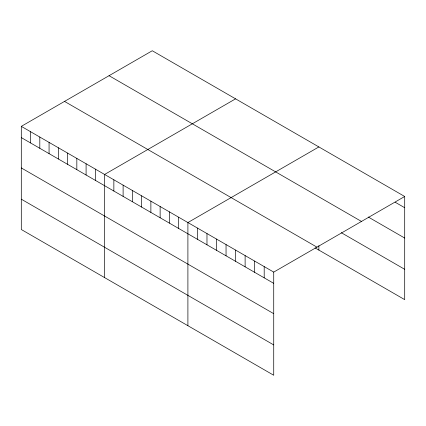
<?xml version="1.0" encoding="UTF-8"?>
<svg xmlns="http://www.w3.org/2000/svg" width="426" height="426" viewBox="0 0 426 426"><rect width="100%" height="100%" fill="white"/><g stroke="black" fill="none" stroke-linecap="round" stroke-linejoin="round"><path stroke-width="0.64" d="M21.3 126.362L273.726 272.102L273.726 375.253L21.3 229.513L21.3 126.362L152.274 50.747L404.7 196.487L404.7 299.638L315.064 247.884M235.573 98.843L104.599 174.458L104.599 277.608M318.872 146.933L187.903 222.548L187.903 325.704M273.726 272.102L404.7 196.487M395.163 202.222L404.7 207.728M368.24 217.004L404.7 238.054M109.051 75.7L361.477 221.44M341.311 232.708L404.7 269.307M64.523 101.409L316.949 247.149M21.3 137.603L273.726 283.343M21.3 167.935L273.726 313.674M21.3 199.182L273.726 344.922M318.872 245.664L318.872 250.089M264.195 266.596L264.195 277.837M254.657 261.09L254.657 272.331M245.12 255.584L245.12 266.825M235.583 250.078L235.583 261.319M226.046 244.572L226.046 255.813M216.509 239.066L216.509 250.307M206.977 233.56L206.977 244.801M197.44 228.054L197.44 239.295M178.648 217.207L178.648 228.448M169.394 211.86L169.394 223.102M160.133 206.519L160.133 217.761M150.879 201.173L150.879 212.414M141.624 195.832L141.624 207.073M132.369 190.486L132.369 201.727M123.114 185.145L123.114 196.386M113.859 179.799L113.859 191.04M95.344 169.111L95.344 180.352M86.089 163.77L86.089 175.011M76.834 158.424L76.834 169.665M67.58 153.083L67.58 164.324M58.325 147.737L58.325 158.978M49.065 142.396L49.065 153.637M39.81 137.05L39.81 148.291M30.555 131.709L30.555 142.95"/></g></svg>
